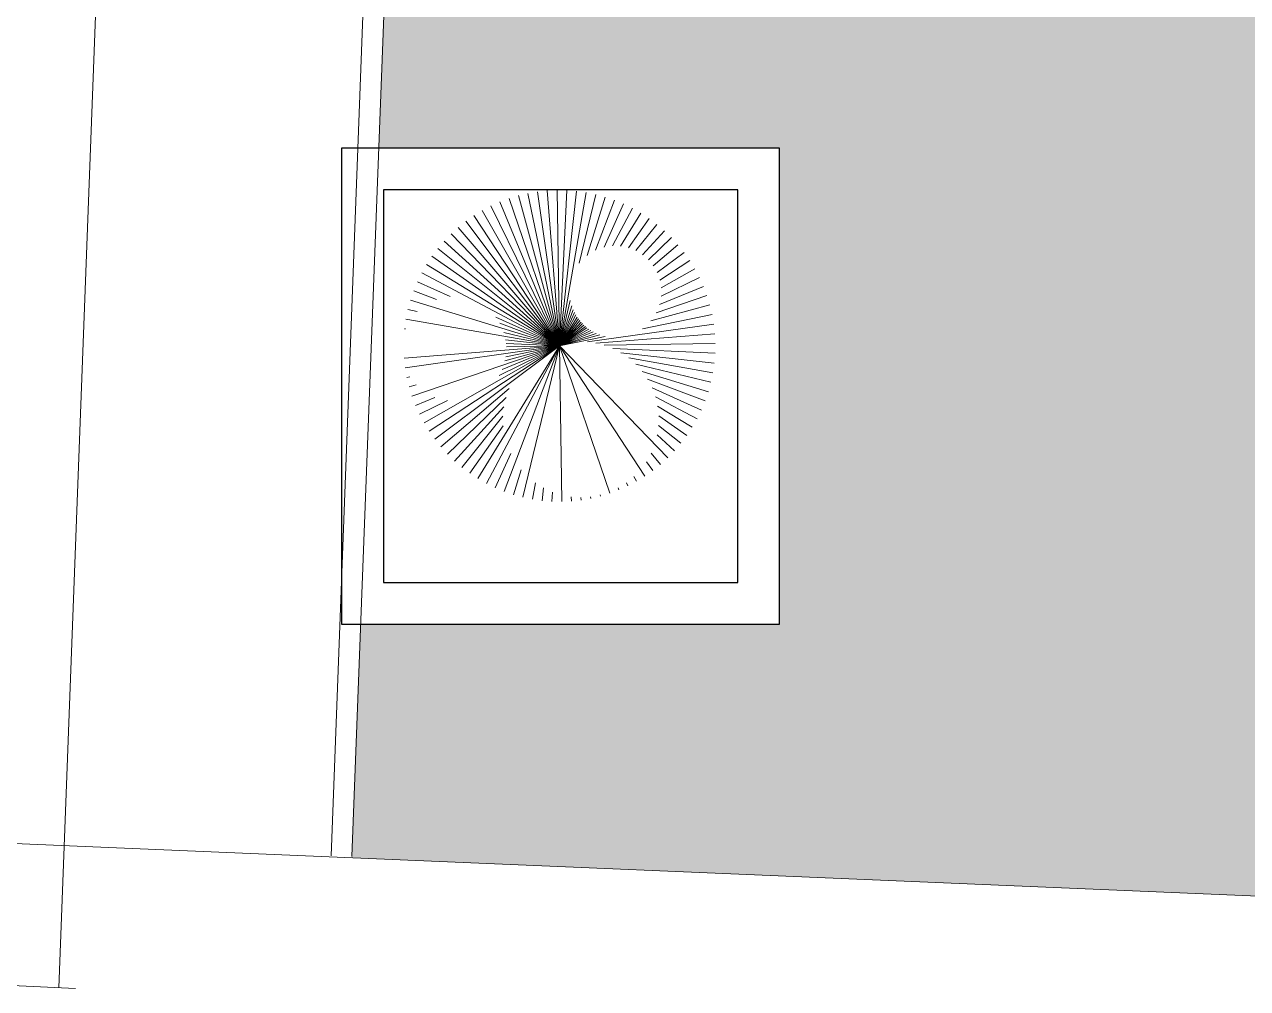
# Model space of a CAD drawing. Header units: inches. Extents: x 70 to 1974, y -315 to 363.
# Drawn here: x 1114.26 to 1117.189, y 217.01 to 219.321 of the extents above; entities that cross this region are included whole.
import ezdxf

# ---------------------------------------------------------------- set-up
doc = ezdxf.new("R2010")
doc.units = ezdxf.units.IN
doc.header["$MEASUREMENT"] = 0
doc.layers.add('DERAKHT', color=56, linetype='Continuous', lineweight=9)
doc.layers.add('elev', color=8, linetype='Continuous')
doc.layers.add('PDF_0', color=3, linetype='Continuous')
doc.layers.add('PDF_stair-open-win', color=7, linetype='Continuous', true_color=0x6d6d6d)

# ---------------------------------------------------------------- blocks, each defined once
blk = doc.blocks.new('DERAKHT')
at = {"layer": 'DERAKHT', "color": 62}
for p, q in [((-0.5104207369591904, 1.753806497228062), (-0.7035703344153035, 2.412717288059902)), ((-0.41330248688962, 1.843793953408827), (-0.5508600073558227, 2.452318056719555)), ((-0.3044955472305446, 1.913587994446594), (-0.3959644664055304, 2.482251921534647)), ((-0.1871753409566281, 1.962761250681517), (-0.2394950134995497, 2.502400747216249)), ((-0.06441774974496184, 1.990947430087992), (-0.08206916208433768, 2.512685015554446)), ((0.06074221984556516, 1.997933011118683), (0.07569179992555064, 2.513064139240619)), ((0.1852864291095102, 1.983700784691685), (0.2331652620871978, 2.503536622046759)), ((0.3062028169061364, 1.948442961845821), (0.3897297485882518, 2.484140064730489)), ((0.4204738673793145, 1.89254871390694), (0.544767370927957, 2.454951016642134)), ((0.5250501179662024, 1.816562096035518), (0.6976662664408195, 2.416084673619288)), ((0.6167862744107424, 1.72109391093057), (0.847823013039374, 2.36769442336152)), ((-0.693696192750906, 1.361809323880358), (-1.142620601055455, 2.237663325829409)), ((-0.655362741084673, 1.513908153303426), (-1.000035637820361, 2.30517771783807)), ((-0.5924369435109611, 1.643926675213045), (-0.8534927696897512, 2.363605901697703)), ((0.6922921862475278, 1.606642651868405), (0.9946450106446605, 2.309971240079172)), ((0.7475719148248459, 1.473193696652352), (1.137552819908763, 2.243142930805455)), ((0.002843274572683185, 0.002856973138513297), (-1.541092238838814, 1.983440234408626)), ((0.002843274572683185, 0.002856973138513297), (-1.413683782835392, 2.076476518770598)), ((-0.6968475295267353, 1.17950671936844), (-1.280684941686104, 2.161329174132568)), ((0.2820880841452436, 0.3646491580440951), (1.537241722031979, 1.990837941063226)), ((0.769593941354799, 1.136949236419476), (1.409387579405575, 2.083260790415004)), ((0.7770201833782835, 1.319127779241306), (1.275982448996899, 2.167473236346105)), ((0.002843274572683185, 0.002856973138513297), (-1.777150750642704, 1.774316313511328)), ((0.002843274572683185, 0.002856973138513297), (-1.66240748672783, 1.882587492756819)), ((0.3897088112013307, 0.4438014303047524), (1.659040294986312, 1.890569439053117)), ((0.5122282607237594, 0.5146961168428206), (1.774302614945441, 1.782850998353858)), ((0.002843274572683185, 0.002856973138513297), (-1.884869191341977, 1.65905399355217)), ((0.6464329087558554, 0.5730121720371031), (1.882573794190989, 1.668107734439026)), ((0.002843274572683185, 0.002856973138513297), (-2.07756054270385, 1.409401277971376)), ((0.002843274572683185, 0.002856973138513297), (-1.985137693352044, 1.537255420597866)), ((0.7894160740335678, 0.6160186122974309), (1.983426535842796, 1.546792486549954)), ((0.9384345092410058, 0.6419762857304434), (2.076462820204711, 1.419384030546546)), ((0.002843274572683185, 0.002856973138513297), (-2.161772988634993, 1.275996147562729)), ((1.090826070544495, 0.649822274239348), (2.161315475566767, 1.286385189397215)), ((0.002843274572683185, 0.002856973138513297), (-2.304270992367947, 0.9946587092104906)), ((0.002843274572683185, 0.002856973138513297), (-2.237442683094287, 1.137566518474564)), ((1.243979666295161, 0.6390091389553234), (2.237649627263579, 1.148320848766566)), ((1.395335827088388, 0.6094194687409882), (2.30516401927224, 1.0057358855315)), ((0.002843274572683185, 0.002856973138513297), (-2.361994175650352, 0.8478367116051757)), ((1.542403702972024, 0.5613158042363082), (2.363592203131816, 0.8591930174009761)), ((0.002843274572683185, 0.002856973138513297), (-2.410384425908092, 0.6976799650067349)), ((0.002843274572683185, 0.002856973138513297), (-0.381184637484921, 0.6486655826276362)), ((0.002843274572683185, 0.002856973138513297), (-0.3043949040655889, 0.6022803578641529)), ((0.002843274572683185, 0.002856973138513297), (0.4236772428167797, 0.6253077491051116)), ((1.682786461180456, 0.495306565340293), (2.412703589494072, 0.7092705821264431)), ((0.002843274572683185, 0.002856973138513297), (-2.449250768930938, 0.5447810694937871)), ((0.002843274572683185, 0.002856973138513297), (-0.2463826800508286, 0.575007886231468)), ((0.002843274572683185, 0.002856973138513297), (-0.1980776253175236, 0.5567561139242159)), ((0.002843274572683185, 0.002856973138513297), (-0.1557319799230754, 0.5438208049160309)), ((0.002843274572683185, 0.002856973138513297), (-0.1173186391025638, 0.5344267522647002)), ((0.002843274572683185, 0.002856973138513297), (-0.08156166307895774, 0.5276039991610801)), ((0.002843274572683185, 0.002856973138513297), (-0.04756548818579631, 0.5227868204370978)), ((0.002843274572683185, 0.002856973138513297), (-0.01464058246932609, 0.5196419862789483)), ((0.002843274572683185, 0.002856973138513297), (0.3443267289405298, 0.5834538582161386)), ((0.002843274572683185, 0.002856973138513297), (0.284830527631982, 0.5595915893814336)), ((0.002843274572683185, 0.002856973138513297), (0.2355482957607364, 0.5441718900673393)), ((0.002843274572683185, 0.002856973138513297), (0.1925237611407056, 0.5337141023598448)), ((0.002843274572683185, 0.002856973138513297), (0.1536302810676489, 0.5265635648963851)), ((0.002843274572683185, 0.002856973138513297), (0.1175378124785311, 0.5218259488914541)), ((0.002843274572683185, 0.002856973138513297), (0.08331949084981716, 0.5189884177226318)), ((0.002843274572683185, 0.002856973138513297), (0.01779285465266867, 0.5179881012604639)), ((0.002843274572683185, 0.002856973138513297), (0.05026761972010263, 0.5177582904323899)), ((1.814210546466313, 0.4123184705871736), (2.452304358153697, 0.5565602550669624)), ((1.934556105966863, 0.3135706942442411), (2.482238222968817, 0.4016647141166985)), ((0.002843274572683185, 0.002856973138513297), (-2.49783637433552, 0.2331789606530563)), ((0.002843274572683185, 0.002856973138513297), (-2.478439817019307, 0.3897434471540535)), ((2.041886856956751, 0.2005483823405214), (2.502387048650348, 0.2451952612106894)), ((0.002843274572683185, 0.002856973138513297), (-2.507363891529508, 0.07570549849140917)), ((0.002843274572683185, 0.002856973138513297), (-2.506984767843278, -0.08205546351847914)), ((0.002843274572626342, 0.002856973138513297), (-2.496700499505096, -0.2394813149336628)), ((0.002843274572626342, 0.002856973138513297), (-2.476551673823565, -0.3959507678396719)), ((0.002843274572683185, 0.002856973138513297), (-2.446617809008387, -0.5508463087899926)), ((0.002843274572683185, 0.002856973138513297), (-2.407017040348762, -0.703556635849445)), ((0.002843274572683185, 0.002856973138513297), (-2.23196307811827, -1.14260690248954)), ((0.002843274572683185, 0.002856973138513297), (-2.070776271059401, -1.413670084269533)), ((0.002843274572683185, 0.002856973138513297), (-1.653353745840946, -1.88485549277609)), ((0.002843274572626342, 0.002856973138513297), (-1.531555172886669, -1.985123994786171)), ((0.002843274572683185, 0.002856973138513297), (-1.131866270763453, -2.237428984528428)), ((0.002843274572683185, 0.002856973138513297), (-1.05617309328585, -0.3812897170453553)), ((0.002843274572626342, 0.002856973138513297), (-0.9390892648895033, -0.4074439299385446)), ((0.002843274572683185, 0.002856973138513297), (-0.7895688229335747, -0.4683482087422206)), ((0.002843274572626342, 0.002856973138499086), (-0.6919797172955668, -2.41037072734229)), ((0.002843274572683185, 0.002856973138513297), (-0.684961373562146, -0.533311358337663)), ((0.002843274572683185, 0.002856973138513297), (-0.6410213323200651, -0.5675418237168728)), ((0.002843274572683185, 0.002856973138513297), (-0.6005992150215889, -0.6034928321089481)), ((0.002843274572683185, 0.002856973138513297), (-0.5390808217825906, -2.449237070365108)), ((0.002843274572683185, 0.002856973138513297), (-0.4919842254529385, -0.7290368011347752)), ((0.002843274572683185, 0.002856973138513297), (-0.4581440308275546, -0.7809227097487579)), ((0.002843274572683185, 0.002856973138513297), (-0.3923692565294914, -0.9164804668125655)), ((0.002843274572683185, 0.002856973138513297), (-0.3840431994428855, -2.478426118453477)), ((0.002843274572683185, 0.002856973138513297), (-0.3613977291390711, -1.016541158285825)), ((0.002843274572683185, 0.002856973138513297), (2.454937318076304, -0.5390671232167321)), ((0.002843274572683185, 0.002856973138513297), (0.5565465565011323, -2.446604110442557)), ((0.002843274572683185, 0.002856973138513297), (0.7092568835606698, -2.407003341782875)), ((0.002843274572683185, 0.002856973138541719), (1.005722186965613, -2.299463771561044)), ((0.002843274572683185, 0.002856973138513297), (1.286371490831357, -2.155615227855542)), ((0.002843274572683185, 0.002856973138513297), (1.782837299788014, -1.768602367234301)), ((0.002843274572683185, 0.002856973138513297), (2.243129232239596, -1.131852572197566)), ((0.002843274572683185, 0.002856973138484875), (2.51305044067476, -0.069991552214411)), ((2.134478215528191, 0.07497439068297496), (2.512671316988587, 0.08776940979550574)), ((2.269752811113392, -0.2059339090520993), (2.503522923480887, -0.2274650143760013)), ((2.310258298357326, -0.3569196543924633), (2.484126366164674, -0.3840295008770553)), ((-1.811640974238117, -0.6553274890912277), (-2.357905653986563, -0.8534790711239495)), ((2.33372768754549, -0.6682575185432782), (2.416070975053458, -0.691966018729623)), ((-1.937453339385002, -0.8423261154495592), (-2.299477470126931, -1.000021939254445)), ((2.279643158335489, -0.9759129602635497), (2.309957541513313, -0.9889447629334356)), ((2.31628822059065, -0.8237597168412307), (2.367680724795662, -0.842122765328206)), ((-0.09450968335085008, -1.054135297844248), (-0.2274787129418883, -2.497822675769719)), ((-2.02436371456082, -1.20261482749499), (-2.1556289264214, -1.280671243120217)), ((-0.03184889133757451, -1.19256219360107), (-0.07000525078024111, -2.507350192963592)), ((0.04771104625547196, -1.323337351319786), (0.0877557112296472, -2.506971069277448)), ((2.151283779089454, -1.26076827846466), (2.167459537780246, -1.270282201285703)), ((-1.96358167016291, -1.530041625978434), (-1.977739986697429, -1.541078540272956)), ((0.1431270279040291, -1.444068252887313), (0.2451815626448592, -2.496686800939209)), ((0.2530399029632804, -1.552619996831687), (0.4016510155508968, -2.476537975257621)), ((1.956601039444422, -1.505126719612939), (1.990824242497411, -1.531541474320782)), ((2.061565313374103, -1.389028455480279), (2.083247091849159, -1.40368733169435)), ((1.567681227720016, -1.763527842377876), (1.668094035873082, -1.87687354647985)), ((1.838031700261581, -1.60725773310245), (1.890555740487343, -1.653340047275115)), ((-0.6730218376089852, -1.888680842296885), (-0.8421364638940076, -2.361980477084494)), ((0.6523597985209904, -1.787731485990456), (0.8591793188351176, -2.357891955420676)), ((0.9558031682312276, -1.856373046699566), (1.148307150200708, -2.231949379552383)), ((1.267368017866147, -1.84825007766981), (1.419370331980645, -2.070762572493543)), ((1.420130483019818, -1.815259973507914), (1.546778787984124, -1.977726288131599)), ((-1.375664685229822, -2.036078602417255), (-1.403701030260208, -2.077546844137977)), ((-1.209481749310157, -2.058361875285591), (-1.27029589985159, -2.161759290069092)), ((-0.8553306103893874, -1.993414198308805), (-0.9889584614992373, -2.304257293802131))]:
    blk.add_line(p, q, dxfattribs=at)
blk = doc.blocks.new('BID')
at = {"layer": 'DERAKHT'}
blk.add_blockref('DERAKHT', (-0.002843274572398968, -0.002856973137681962), dxfattribs=at)

msp = doc.modelspace()

# ---------------------------------------------------------------- hatches: boundary and pattern name
at = {"layer": 'PDF_0', "lineweight": 25}
h = msp.add_hatch(dxfattribs=at)
h.set_pattern_fill('AR-SAND', color=256, scale=0.05)
h.set_pattern_definition([(37.50000000000001, (700.0130702562026, -364.2092412173826), (-0.003149667905480408, 0.09634118845065794), [0, -0.07600000000000001, 0, -0.085, 0, -0.08125]), (7.499999999999999, (700.0130702562026, -364.2092412173826), (0.08848883526338636, 0.141107303261487), [0, -0.041, 0, -0.0685, 0, -0.02625]), (327.5, (699.9515702562026, -364.2092412173826), (0.1557070930875748, 0.0002829526768482471), [0, -0.025, 0, -0.09000000000000001, 0, -0.1175]), (317.5, (699.9515702562026, -364.2092412173826), (0.1503063302286147, 0.04388377824671247), [0, -0.0125, 0, -0.059, 0, -0.0675])])
h.paths.add_polyline_path([(1117.780570320232, 225.7851895828621), (1115.364352573894, 225.7851895828621), (1115.108791253532, 219.0243211983761), (1116.068639757096, 219.0243211983761), (1116.068639757096, 217.8832371404158), (1115.065658192524, 217.8832371404158), (1115.044497443341, 217.3234300461976), (1118.869528808585, 217.1616154080974), (1119.330570320232, 217.1649269993642), (1119.330570320232, 219.5662500084312), (1119.330570320232, 221.3162500084306), (1117.780570320232, 221.3162500084306)])
h.paths.add_polyline_path([(1116.310943795179, 221.7775117591634), (1116.310943795179, 220.636427701203), (1115.262071982779, 220.636427701203), (1115.262071982779, 221.7775117591634)], flags=16)
h.paths.add_polyline_path([(1116.210943795179, 221.6775117591634), (1116.210943795179, 220.7364277012031), (1115.36207198278, 220.7364277012031), (1115.36207198278, 221.6775117591634)], flags=0)
h.paths.add_polyline_path([(1116.297117576595, 222.7623522457047), (1116.297117576595, 223.9034363036651), (1117.345989388995, 223.9034363036651), (1117.345989388995, 222.7623522457047)], flags=16)
h.paths.add_polyline_path([(1116.397117576596, 222.8623522457048), (1116.397117576596, 223.8034363036651), (1117.245989388995, 223.8034363036651), (1117.245989388995, 222.8623522457048)], flags=0)
h.paths.add_polyline_path([(1117.098940886661, 220.7176762158037), (1118.14781269906, 220.7176762158037), (1118.14781269906, 219.5765921578434), (1117.098940886661, 219.5765921578434)], flags=16)
h.paths.add_polyline_path([(1117.198940886661, 220.6176762158037), (1118.04781269906, 220.6176762158037), (1118.04781269906, 219.6765921578434), (1117.198940886661, 219.6765921578434)], flags=0)
h.paths.add_polyline_path([(1116.502866668333, 224.0391136352164), (1115.453994855933, 224.0391136352164), (1115.453994855933, 225.1801976931768), (1116.502866668333, 225.1801976931768)], flags=16)
h.paths.add_polyline_path([(1116.402866668333, 224.1391136352164), (1115.553994855934, 224.1391136352164), (1115.553994855934, 225.0801976931767), (1116.402866668333, 225.0801976931767)], flags=0)
h.paths.add_polyline_path([(1117.978591998831, 218.5450691617913), (1119.027463811231, 218.5450691617913), (1119.027463811231, 217.4039851038309), (1117.978591998831, 217.4039851038309)], flags=16)
h.paths.add_polyline_path([(1118.078591998832, 218.4450691617913), (1118.927463811231, 218.4450691617913), (1118.927463811231, 217.5039851038309), (1118.078591998832, 217.5039851038309)], flags=0)

# ---------------------------------------------------------------- linework, layer by layer
at = {"layer": 'elev'}
for points in [[(1115.019767944696, 217.8832371404158), (1116.068639757096, 217.8832371404158), (1116.068639757096, 219.0243211983761), (1115.019767944696, 219.0243211983761)], [(1115.119767944696, 217.9832371404158), (1115.968639757095, 217.9832371404158), (1115.968639757095, 218.9243211983761), (1115.119767944696, 218.9243211983761)]]:
    msp.add_lwpolyline(points, close=True, dxfattribs=at)
at = {"layer": 'PDF_stair-open-win', "lineweight": 9}
for p, q in [((1114.791880906075, 228.8741471174526), (1114.342461029423, 217.0119226690587)), ((1115.31620686917, 225.8351895828621), (1114.99464353569, 217.3282395801788)), ((1115.364352573894, 225.7851895828621), (1115.044607852786, 217.3263509253312)), ((1107.9291633697, 217.624438089831), (1118.869528808585, 217.1616154080974)), ((1114.382195304804, 217.0102579152798), (1108.149004780636, 217.3056442944645))]:
    msp.add_line(p, q, dxfattribs=at)

# ---------------------------------------------------------------- block references
at = {"layer": 'DERAKHT', "color": 62, "xscale": 0.148612037099819, "yscale": 0.148612037099819, "zscale": 0.148612037099819, "rotation": 315.7345010974498}
msp.add_blockref('BID', (1115.541363390601, 218.5503014376413), dxfattribs=at)

doc.saveas('drawing.dxf')
